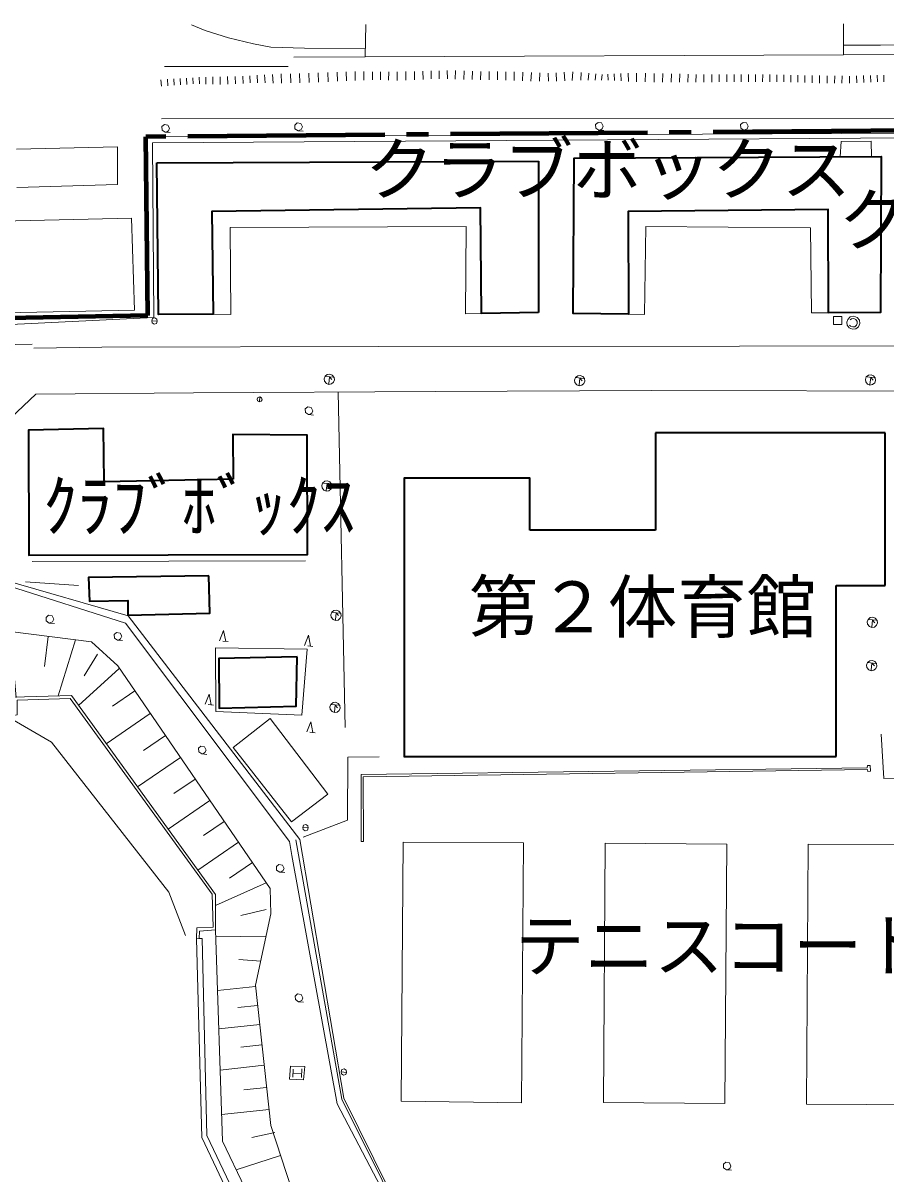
# Model space of a CAD drawing. Units: millimetres, scale not verified. Extents: x -594000 to 594000, y -420000 to 420000.
# Drawn here: x -181714 to -102862, y -106314 to -1173 of the extents above; entities that cross this region are included whole.
import ezdxf
from ezdxf.enums import TextEntityAlignment as Align

# ---------------------------------------------------------------- set-up
doc = ezdxf.new("R2010")
doc.units = ezdxf.units.MM
doc.header["$LTSCALE"] = 2000
doc.linetypes.add('CHAIN2', pattern=[12, 9, -1, 1, -1])
for name, color, linetype, lineweight in [('0-0_0', 4, 'Continuous', 18), ('0-1_1', 4, 'Continuous', 18), ('0-2_2', 4, 'Continuous', 18), ('0-6_6', 2, 'Continuous', 40), ('0-7_7', 4, 'Continuous', 18), ('0-B_11', 4, 'Continuous', 18), ('1-0_0', 4, 'Continuous', 18), ('1-4_4', 4, 'Continuous', 18), ('1-5_5', 4, 'Continuous', 18), ('1-7_7', 4, 'Continuous', 18), ('1-9_9', 4, 'Continuous', 18), ('1-C_12', 4, 'Continuous', 18), ('1-D_13', 4, 'Continuous', 18)]:
    doc.layers.add(name, color=color, linetype=linetype, lineweight=lineweight)
doc.styles.add('HG丸ｺﾞｼｯｸM-PRO', font='')
doc.styles.get('HG丸ｺﾞｼｯｸM-PRO').set_extended_font_data('HG丸ｺﾞｼｯｸM-PRO')

msp = doc.modelspace()

# ---------------------------------------------------------------- linework, layer by layer
at = {"layer": '0-0_0', "color": 1, "linetype": 'CHAIN2', "lineweight": 80}
for p, q in [((43334, -9843), (-170484, -11561)), ((-170312, -27905), (-170484, -11561)), ((-170312, -27905), (-198434, -28422))]:
    msp.add_line(p, q, dxfattribs=at)
at = {"layer": '0-0_0'}
for p, q in [((-169020, -10620), (-168795, -10432)), ((-168795, -10432), (-168471, -10489)), ((-168471, -10489), (-168323, -10787)), ((-156882, -10492), (-156657, -10304)), ((-156862, -10824), (-156882, -10492)), ((-156657, -10304), (-156333, -10361)), ((-156333, -10361), (-156185, -10659)), ((-129400, -10438), (-129175, -10249)), ((-129379, -10770), (-129400, -10438)), ((-129175, -10249), (-128851, -10306)), ((-128851, -10306), (-128702, -10605)), ((-116145, -10435), (-115920, -10247)), ((-116125, -10767), (-116145, -10435)), ((-115920, -10247), (-115596, -10304)), ((-115596, -10304), (-115448, -10602)), ((-169000, -10952), (-169020, -10620)), ((-168721, -11138), (-169000, -10952)), ((-168575, -11098), (-168721, -11138)), ((-168261, -11179), (-168721, -11138)), ((-168426, -11021), (-168575, -11098)), ((-168323, -10787), (-168426, -11021)), ((-156583, -11010), (-156862, -10824)), ((-156437, -10970), (-156583, -11010)), ((-156123, -11051), (-156583, -11010)), ((-156288, -10893), (-156437, -10970)), ((-156185, -10659), (-156288, -10893)), ((-129100, -10956), (-129379, -10770)), ((-128954, -10916), (-129100, -10956)), ((-128641, -10996), (-129100, -10956)), ((-128805, -10838), (-128954, -10916)), ((-128702, -10605), (-128805, -10838)), ((-115846, -10953), (-116125, -10767)), ((-115700, -10913), (-115846, -10953)), ((-115386, -10994), (-115846, -10953)), ((-115551, -10836), (-115700, -10913)), ((-115448, -10602), (-115551, -10836)), ((-133019, -12583), (-132843, -12519)), ((-132843, -12519), (-132887, -12970)), ((-132646, -12775), (-132724, -12917)), ((-169945, -28369), (-169448, -28421)), ((-106131, -28279), (-106015, -28193)), ((-106015, -28193), (-105796, -28167)), ((-106418, -28769), (-106440, -28512)), ((-106220, -29025), (-106418, -28769)), ((-106094, -28862), (-106182, -28765)), ((-105489, -28612), (-105566, -28781)), ((-105245, -28627), (-105375, -28928)), ((-154195, -33670), (-154116, -33443)), ((-154038, -33451), (-153378, -33521)), ((-153704, -33486), (-153773, -34139)), ((-153706, -33501), (-153488, -33744)), ((-153671, -33246), (-153453, -33340)), ((-153453, -33340), (-153294, -33545)), ((-153294, -33545), (-153262, -33768)), ((-131315, -33785), (-131236, -33558)), ((-131158, -33567), (-130498, -33636)), ((-130824, -33602), (-130893, -34254)), ((-130826, -33617), (-130608, -33860)), ((-130791, -33361), (-130572, -33455)), ((-130572, -33455), (-130414, -33660)), ((-104748, -33725), (-104669, -33498)), ((-104591, -33506), (-103931, -33576)), ((-104257, -33541), (-104326, -34194)), ((-104259, -33556), (-104041, -33799)), ((-104224, -33301), (-104005, -33395)), ((-104005, -33395), (-103847, -33600)), ((-103847, -33600), (-103815, -33823)), ((-154163, -33886), (-154195, -33670)), ((-153996, -34099), (-154163, -33886)), ((-153770, -34186), (-153996, -34099)), ((-153530, -34148), (-153770, -34186)), ((-153340, -33980), (-153530, -34148)), ((-153262, -33768), (-153340, -33980)), ((-131282, -34001), (-131315, -33785)), ((-131116, -34215), (-131282, -34001)), ((-130890, -34302), (-131116, -34215)), ((-130650, -34264), (-130890, -34302)), ((-130460, -34096), (-130650, -34264)), ((-130382, -33883), (-130460, -34096)), ((-130414, -33660), (-130382, -33883)), ((-104715, -33941), (-104748, -33725)), ((-104549, -34154), (-104715, -33941)), ((-104323, -34241), (-104549, -34154)), ((-104083, -34203), (-104323, -34241)), ((-103893, -34035), (-104083, -34203)), ((-103815, -33823), (-103893, -34035)), ((-160247, -35395), (-160071, -35331)), ((-160071, -35331), (-160114, -35782)), ((-159874, -35587), (-159952, -35729)), ((-155921, -36424), (-155697, -36235)), ((-155901, -36756), (-155921, -36424)), ((-155622, -36942), (-155901, -36756)), ((-155697, -36235), (-155373, -36292)), ((-155373, -36292), (-155224, -36591)), ((-155224, -36591), (-155327, -36824)), ((-155476, -36902), (-155622, -36942)), ((-155163, -36982), (-155622, -36942)), ((-155327, -36824), (-155476, -36902)), ((-153899, -42996), (-153681, -43090)), ((-153681, -43090), (-153523, -43295)), ((-154424, -43421), (-154344, -43194)), ((-154391, -43636), (-154424, -43421)), ((-154224, -43850), (-154391, -43636)), ((-154267, -43202), (-153607, -43271)), ((-153998, -43937), (-154224, -43850)), ((-153933, -43237), (-154001, -43889)), ((-153759, -43899), (-153998, -43937)), ((-153934, -43252), (-153717, -43495)), ((-153568, -43731), (-153759, -43899)), ((-153491, -43519), (-153568, -43731)), ((-153523, -43295), (-153491, -43519)), ((-179610, -55466), (-179385, -55277)), ((-179589, -55798), (-179610, -55466)), ((-179385, -55277), (-179061, -55335)), ((-179061, -55335), (-178912, -55633)), ((-178912, -55633), (-179015, -55866)), ((-153585, -55230), (-153506, -55003)), ((-153553, -55446), (-153585, -55230)), ((-153386, -55659), (-153553, -55446)), ((-153429, -55011), (-152768, -55081)), ((-153160, -55746), (-153386, -55659)), ((-153095, -55046), (-153163, -55699)), ((-152921, -55708), (-153160, -55746)), ((-153096, -55061), (-152878, -55304)), ((-153061, -54805), (-152843, -54900)), ((-152730, -55540), (-152921, -55708)), ((-152843, -54900), (-152684, -55104)), ((-152653, -55328), (-152730, -55540)), ((-152684, -55104), (-152653, -55328)), ((-104581, -55883), (-104502, -55656)), ((-104424, -55664), (-103764, -55733)), ((-104090, -55699), (-104159, -56352)), ((-104092, -55714), (-103874, -55957)), ((-104057, -55458), (-103839, -55553)), ((-103839, -55553), (-103680, -55757)), ((-179310, -55984), (-179589, -55798)), ((-179164, -55944), (-179310, -55984)), ((-178851, -56024), (-179310, -55984)), ((-179015, -55866), (-179164, -55944)), ((-163756, -57602), (-163384, -56675)), ((-163384, -56675), (-163197, -57661)), ((-104549, -56098), (-104581, -55883)), ((-104382, -56312), (-104549, -56098)), ((-104156, -56399), (-104382, -56312)), ((-103917, -56361), (-104156, -56399)), ((-103726, -56193), (-103917, -56361)), ((-103648, -55981), (-103726, -56193)), ((-103680, -55757), (-103648, -55981)), ((-173387, -57031), (-173162, -56842)), ((-173367, -57363), (-173387, -57031)), ((-173088, -57549), (-173367, -57363)), ((-173162, -56842), (-172838, -56900)), ((-172942, -57509), (-173088, -57549)), ((-172628, -57589), (-173088, -57549)), ((-172793, -57431), (-172942, -57509)), ((-172838, -56900), (-172690, -57198)), ((-172690, -57198), (-172793, -57431)), ((-163462, -57633), (-162979, -57684)), ((-155997, -58031), (-155625, -57104)), ((-155625, -57104), (-155439, -58090)), ((-155703, -58062), (-155221, -58113)), ((-104632, -59821), (-104553, -59594)), ((-104600, -60037), (-104632, -59821)), ((-104475, -59602), (-103815, -59672)), ((-104141, -59637), (-104210, -60290)), ((-104143, -59652), (-103925, -59895)), ((-104108, -59397), (-103890, -59491)), ((-103890, -59491), (-103731, -59696)), ((-103699, -59919), (-103777, -60131)), ((-103731, -59696), (-103699, -59919)), ((-104433, -60250), (-104600, -60037)), ((-104207, -60337), (-104433, -60250)), ((-103968, -60299), (-104207, -60337)), ((-103777, -60131), (-103968, -60299)), ((-165079, -63395), (-164707, -62468)), ((-164707, -62468), (-164520, -63454)), ((-164785, -63426), (-164302, -63477)), ((-153671, -63650), (-153592, -63423)), ((-153638, -63866), (-153671, -63650)), ((-153472, -64079), (-153638, -63866)), ((-153514, -63431), (-152854, -63501)), ((-153246, -64166), (-153472, -64079)), ((-153180, -63466), (-153249, -64119)), ((-153006, -64128), (-153246, -64166)), ((-153182, -63481), (-152964, -63724)), ((-153147, -63226), (-152928, -63320)), ((-152816, -63960), (-153006, -64128)), ((-152928, -63320), (-152770, -63525)), ((-152738, -63748), (-152816, -63960)), ((-152770, -63525), (-152738, -63748)), ((-155790, -65926), (-155418, -64999)), ((-155418, -64999), (-155231, -65985)), ((-155495, -65957), (-155013, -66008)), ((-165682, -67425), (-165458, -67237)), ((-165458, -67237), (-165134, -67294)), ((-165662, -67757), (-165682, -67425)), ((-165383, -67943), (-165662, -67757)), ((-165237, -67903), (-165383, -67943)), ((-164924, -67984), (-165383, -67943)), ((-165088, -67826), (-165237, -67903)), ((-165134, -67294), (-164985, -67592)), ((-164985, -67592), (-165088, -67826)), ((-156144, -74652), (-155646, -74704)), ((-158560, -78226), (-158335, -78037)), ((-158540, -78558), (-158560, -78226)), ((-158261, -78744), (-158540, -78558)), ((-158335, -78037), (-158012, -78095)), ((-158115, -78704), (-158261, -78744)), ((-157802, -78784), (-158261, -78744)), ((-157966, -78626), (-158115, -78704)), ((-158012, -78095), (-157863, -78393)), ((-157863, -78393), (-157966, -78626)), ((-156845, -90056), (-156620, -89868)), ((-156824, -90388), (-156845, -90056)), ((-156545, -90574), (-156824, -90388)), ((-156620, -89868), (-156296, -89925)), ((-156296, -89925), (-156147, -90223)), ((-156147, -90223), (-156250, -90456)), ((-156399, -90534), (-156545, -90574)), ((-156086, -90614), (-156545, -90574)), ((-156250, -90456), (-156399, -90534)), ((-152640, -96976), (-152143, -97028)), ((-117722, -105420), (-117497, -105231)), ((-117702, -105752), (-117722, -105420)), ((-117423, -105938), (-117702, -105752)), ((-117497, -105231), (-117173, -105288)), ((-117277, -105898), (-117423, -105938)), ((-116963, -105978), (-117423, -105938)), ((-117128, -105820), (-117277, -105898)), ((-117173, -105288), (-117025, -105586)), ((-117025, -105586), (-117128, -105820))]:
    msp.add_line(p, q, dxfattribs=at)
at = {"layer": '0-0_0', "color": 6, "linetype": 'CHAIN2', "lineweight": 50}
msp.add_line((-170484, -11561), (-170312, -27905), dxfattribs=at)
at = {"layer": '0-0_0', "color": 3, "lineweight": 35}
for p, q in [((-123928, -38614), (-123928, -47509)), ((-102929, -38614), (-123928, -38614)), ((-102929, -52549), (-102929, -38614)), ((-123928, -47509), (-135407, -47509)), ((-107409, -52549), (-102929, -52549)), ((-107409, -68173), (-107409, -52549)), ((-146887, -68173), (-107409, -68173))]:
    msp.add_line(p, q, dxfattribs=at)
at = {"layer": '0-0_0'}
for points in [[(-133051, -12885), (-133078, -12734), (-133019, -12583)], [(-132843, -12519), (-132702, -12596), (-132646, -12775)], [(-132724, -12917), (-132887, -12970), (-133051, -12885)], [(-106440, -28512), (-106354, -28246), (-106144, -28022), (-105802, -27950)], [(-105802, -27950), (-105491, -28071), (-105281, -28320), (-105245, -28627)], [(-105796, -28167), (-105609, -28265), (-105501, -28453), (-105489, -28612)], [(-105375, -28928), (-105610, -29110), (-105928, -29145), (-106220, -29025)], [(-105566, -28781), (-105716, -28912), (-105906, -28941), (-106094, -28862)], [(-154116, -33443), (-153909, -33276), (-153671, -33246)], [(-131236, -33558), (-131029, -33391), (-130791, -33361)], [(-104669, -33498), (-104462, -33331), (-104224, -33301)], [(-160278, -35697), (-160306, -35546), (-160247, -35395)], [(-159952, -35729), (-160114, -35782), (-160278, -35697)], [(-160071, -35331), (-159929, -35408), (-159874, -35587)], [(-154344, -43194), (-154138, -43026), (-153899, -42996)], [(-153506, -55003), (-153300, -54836), (-153061, -54805)], [(-104502, -55656), (-104295, -55489), (-104057, -55458)], [(-104553, -59594), (-104346, -59427), (-104108, -59397)], [(-153592, -63423), (-153385, -63256), (-153147, -63226)]]:
    msp.add_lwpolyline(points, dxfattribs=at)
for points in [[(-169945, -28369), (-169874, -28176), (-169666, -28100), (-169478, -28218), (-169448, -28421), (-169520, -28614), (-169728, -28690), (-169915, -28572)], [(-156144, -74652), (-156072, -74459), (-155864, -74383), (-155676, -74501), (-155646, -74704), (-155718, -74897), (-155926, -74973), (-156114, -74855)], [(-152640, -96976), (-152568, -96783), (-152360, -96706), (-152173, -96825), (-152143, -97028), (-152214, -97220), (-152422, -97297), (-152610, -97179)]]:
    msp.add_lwpolyline(points, close=True, dxfattribs=at)
at = {"layer": '0-0_0', "color": 3, "lineweight": 35}
msp.add_lwpolyline([(-135407, -47509), (-135407, -42749), (-146887, -42749), (-146887, -68228)], dxfattribs=at)
at = {"layer": '0-1_1'}
for points in [[(-166329, -1337), (-165077, -1859), (-162949, -2538), (-160656, -3082), (-159055, -3391), (-155996, -3477), (-150435, -3519)], [(-106729, -3193), (-103368, -3198), (-99652, -3128), (-96227, -2839), (-93940, -2378), (-91552, -1790), (-89550, -1173)], [(-60947, -29988), (-73887, -30009), (-89752, -30120), (-89809, -30654), (-116252, -30698), (-149192, -30731), (-174501, -30770), (-180735, -30875)], [(-183300, -51498), (-183979, -38318), (-180542, -35078), (-166123, -34963), (-144047, -34845), (-124300, -34743), (-95932, -34790)]]:
    msp.add_lwpolyline(points, dxfattribs=at)
at = {"layer": '0-2_2'}
for points in [[(-165861, -84839), (-165843, -83835), (-164341, -83781), (-164432, -80744), (-177416, -62884), (-182246, -63037), (-182239, -64382), (-182596, -64432), (-182631, -62758), (-177299, -62608), (-164135, -80788), (-164114, -84019), (-165584, -84127), (-165604, -84791)], [(-150823, -75945), (-150811, -69816), (-104575, -69223), (-104563, -68998), (-104299, -68988), (-104268, -69531), (-104533, -69541), (-104539, -69364), (-150621, -70038), (-150595, -75932)]]:
    msp.add_lwpolyline(points, close=True, dxfattribs=at)
for points in [[(-137553, -161508), (-150704, -133895), (-159805, -114764), (-165367, -102993), (-165861, -84839)], [(-165604, -84791), (-165342, -84806), (-164906, -102804), (-149303, -135614), (-136844, -161583)]]:
    msp.add_lwpolyline(points, dxfattribs=at)
at = {"layer": '0-7_7'}
msp.add_lwpolyline([(-107656, -28722), (-107661, -27993), (-106907, -27989), (-106902, -28716)], close=True, dxfattribs=at)
at = {"layer": '0-B_11'}
for p, q in [((-106729, -4073), (-91542, -3951)), ((-168796, -5146), (-157481, -5140)), ((-156975, -4290), (-150447, -4255)), ((-101867, -9908), (-169047, -9925)), ((-170484, -11561), (-58955, -11032)), ((-152908, -34893), (-152282, -65528)), ((-180869, -50361), (-155910, -50300)), ((-181472, -52208), (-176633, -52552)), ((-172350, -55992), (-183032, -52590)), ((-172350, -55992), (-157368, -75934)), ((-152031, -68229), (-152055, -73991)), ((-149170, -68198), (-152031, -68229)), ((-156109, -75535), (-152055, -73991))]:
    msp.add_line(p, q, dxfattribs=at)
for points in [[(-58992, -11380), (-169888, -12124), (-169766, -28086), (-192821, -29196)], [(-192902, -47135), (-193233, -28552), (-170312, -27905)], [(-182533, -64885), (-179104, -66855), (-168398, -80571), (-166855, -84521)], [(-93784, -107096), (-91808, -105014), (-92572, -70035), (-103055, -70195), (-103306, -66149)], [(-122522, -163088), (-136762, -133323), (-132614, -129993), (-132168, -127966), (-134483, -120884), (-141445, -121994), (-153002, -99903), (-157148, -77212), (-157368, -75934)], [(-122000, -163143), (-125531, -156075), (-131352, -144127), (-136560, -133261), (-131389, -129424), (-134201, -120270), (-141560, -121626), (-152596, -99465), (-156799, -75804)]]:
    msp.add_lwpolyline(points, dxfattribs=at)
msp.add_lwpolyline([(-164126, -58264), (-164106, -64068), (-156224, -64396), (-155744, -58367)], close=True, dxfattribs=at)
at = {"layer": '1-0_0', "color": 3, "lineweight": 35}
for p, q in [((-169483, -13936), (-134616, -13795)), ((-134616, -13795), (-134602, -27624)), ((-134602, -27624), (-139832, -27718))]:
    msp.add_line(p, q, dxfattribs=at)
at = {"layer": '1-0_0'}
msp.add_lwpolyline([(-107038, -13398), (-106968, -11999), (-104226, -11965), (-104176, -13383)], dxfattribs=at)
at = {"layer": '1-0_0', "color": 3, "lineweight": 35}
for points in [[(-108119, -27642), (-108158, -18220), (-126406, -18389), (-126387, -27773), (-131433, -27722), (-131347, -13526), (-103302, -13379), (-103368, -27626)], [(-162510, -42856), (-174305, -43083), (-174373, -38228), (-181210, -38370), (-181186, -49776), (-155725, -49716), (-155751, -38825), (-162543, -38771)], [(-164731, -51658), (-175716, -51817), (-175624, -53987), (-172149, -53914), (-172125, -55273), (-164644, -55096)], [(-156658, -59077), (-163836, -59235), (-163784, -63750), (-156742, -63565)]]:
    msp.add_lwpolyline(points, close=True, dxfattribs=at)
msp.add_lwpolyline([(-139832, -27718), (-139923, -18059), (-164461, -18394), (-164326, -27768), (-169347, -27802), (-169483, -13936)], dxfattribs=at)
at = {"layer": '1-0_0'}
for points in [[(-171531, -27416), (-196815, -27936), (-196968, -19566), (-171787, -19001)], [(-159146, -64713), (-162521, -67369), (-157186, -74156), (-153847, -71609)]]:
    msp.add_lwpolyline(points, close=True, dxfattribs=at)
at = {"layer": '1-4_4'}
msp.add_lwpolyline([(-150398, -1308), (-150447, -4255), (-106729, -4073), (-106729, -1234)], dxfattribs=at)
at = {"layer": '1-5_5'}
for points in [[(-182320, -12691), (-173084, -12479), (-173071, -15910), (-182280, -16213)], [(-164326, -27768), (-162720, -27800), (-162781, -19866), (-141235, -19755), (-141279, -27727), (-139832, -27718)], [(-126387, -27773), (-124932, -27796), (-124813, -19770), (-109760, -19876), (-109675, -27635), (-108119, -27642)]]:
    msp.add_lwpolyline(points, dxfattribs=at)
at = {"layer": '1-7_7'}
for points in [[(-147172, -99649), (-146993, -75988), (-135990, -76075), (-136152, -99800)], [(-128681, -99777), (-128524, -76089), (-117408, -76176), (-117590, -99861)], [(-110120, -99938), (-109966, -76174), (-98986, -76247), (-99174, -99982)]]:
    msp.add_lwpolyline(points, close=True, dxfattribs=at)
at = {"layer": '1-9_9'}
for p, q in [((-156237, -96702), (-156272, -97502)), ((-157032, -96730), (-157048, -97469)), ((-157010, -97109), (-156286, -97161))]:
    msp.add_line(p, q, dxfattribs=at)
msp.add_lwpolyline([(-157368, -97649), (-157279, -96453), (-155977, -96503), (-156081, -97711)], close=True, dxfattribs=at)
at = {"layer": '1-C_12'}
for p, q in [((-167933, -6278), (-167897, -6861)), ((-167350, -6242), (-167314, -6822)), ((-166770, -6205), (-166734, -6782)), ((-166193, -6169), (-166158, -6742)), ((-165620, -6134), (-165583, -6742)), ((-165011, -6118), (-164997, -6754)), ((-164374, -6103), (-164360, -6767)), ((-163711, -6088), (-163695, -6781)), ((-163019, -6073), (-163003, -6774)), ((-162317, -6057), (-162302, -6731)), ((-161643, -6028), (-161604, -6689)), ((-160982, -5989), (-160944, -6649)), ((-160322, -5951), (-160283, -6630)), ((-159643, -5912), (-159601, -6644)), ((-158911, -5869), (-158865, -6659)), ((-158121, -5829), (-158093, -6665)), ((-157286, -5801), (-157257, -6645)), ((-156442, -5772), (-156413, -6624)), ((-155591, -5743), (-155561, -6604)), ((-154731, -5714), (-154701, -6576)), ((-153869, -5685), (-153840, -6533)), ((-153021, -5656), (-152993, -6490)), ((-152188, -5628), (-152160, -6451)), ((-151365, -5613), (-151367, -6419)), ((-150560, -5616), (-150561, -6388)), ((-149788, -5618), (-149790, -6357)), ((-149050, -5620), (-149052, -6368)), ((-148302, -5622), (-148304, -6391)), ((-147533, -5625), (-147536, -6415)), ((-146743, -5612), (-146722, -6405)), ((-145951, -5592), (-145931, -6363)), ((-145180, -5571), (-145159, -6324)), ((-144426, -5551), (-144407, -6285)), ((-143692, -5532), (-143674, -6263)), ((-142961, -5512), (-142941, -6282)), ((-142192, -5525), (-142215, -6298)), ((-141419, -5548), (-141441, -6318)), ((-140649, -5571), (-140671, -6337)), ((-139883, -5593), (-139905, -6352)), ((-139123, -5605), (-139135, -6366)), ((-138363, -5616), (-138374, -6378)), ((-137601, -5627), (-137611, -6396)), ((-136831, -5638), (-136842, -6422)), ((-136047, -5658), (-136087, -6446)), ((-135258, -5697), (-135298, -6471)), ((-134484, -5737), (-134523, -6483)), ((-133740, -5749), (-133703, -6476)), ((-133013, -5713), (-132975, -6471)), ((-132255, -5675), (-132216, -6447)), ((-131484, -5640), (-131549, -6421)), ((-130702, -5705), (-130759, -6389)), ((-130017, -5762), (-130070, -6392)), ((-129386, -5814), (-129436, -6396)), ((-128805, -5863), (-128850, -6400)), ((-128267, -5841), (-128239, -6404)), ((-127704, -5814), (-127674, -6423)), ((-127094, -5783), (-127061, -6464)), ((-126414, -5750), (-126376, -6510)), ((-125653, -5747), (-125665, -6556)), ((-124844, -5758), (-124856, -6559)), ((-124042, -5770), (-124054, -6564)), ((-123248, -5785), (-123268, -6568)), ((-122465, -5805), (-122484, -6571)), ((-121697, -5825), (-121717, -6575)), ((-120948, -5844), (-120967, -6577)), ((-120215, -5863), (-120233, -6580)), ((-119498, -5870), (-119500, -6581)), ((-118786, -5872), (-118788, -6569)), ((-118090, -5873), (-118091, -6557)), ((-117406, -5875), (-117407, -6545)), ((-116737, -5876), (-116738, -6534)), ((-116080, -5880), (-116083, -6533)), ((-115426, -5882), (-115429, -6533)), ((-114776, -5885), (-114779, -6533)), ((-114129, -5889), (-114132, -6533)), ((-113484, -5891), (-113487, -6540)), ((-112836, -5899), (-112850, -6546)), ((-112189, -5914), (-112204, -6554)), ((-111550, -5928), (-111563, -6565)), ((-110913, -5942), (-110927, -6590)), ((-110265, -5956), (-110280, -6615)), ((-109605, -5966), (-109615, -6642)), ((-108929, -5975), (-108939, -6669)), ((-108236, -5984), (-108245, -6671)), ((-107550, -5994), (-107559, -6670)), ((-106874, -6004), (-106883, -6670)), ((-106207, -6013), (-106189, -6670)), ((-105550, -5995), (-105532, -6641)), ((-104904, -5977), (-104887, -6605)), ((-104277, -5960), (-104260, -6569)), ((-103667, -5944), (-103650, -6557)), ((-103054, -5933), (-103052, -6551)), ((-169109, -6352), (-169073, -6940)), ((-168520, -6315), (-168483, -6901)), ((-179409, -57203), (-179756, -59945)), ((-176928, -57518), (-178501, -62641)), ((-174922, -58820), (-176115, -60803)), ((-172914, -60123), (-176651, -63503)), ((-171502, -62185), (-173541, -63583)), ((-170089, -64248), (-174114, -67006)), ((-168709, -66262), (-170697, -67622)), ((-167331, -68274), (-171251, -70960)), ((-165989, -70235), (-167923, -71560)), ((-164646, -72195), (-168464, -74809)), ((-163339, -74103), (-165222, -75394)), ((-162031, -76012), (-165749, -78559)), ((-160757, -77871), (-162846, -79302)), ((-159484, -79731), (-164129, -81773)), ((-159500, -82153), (-161810, -82701)), ((-159515, -84576), (-164094, -84639)), ((-159991, -86878), (-162009, -86726)), ((-160466, -89180), (-163936, -89559)), ((-160276, -90914), (-162078, -91112)), ((-160085, -92650), (-163823, -93059)), ((-159882, -94518), (-161821, -94730)), ((-159677, -96387), (-163701, -96828)), ((-159456, -98399), (-161546, -98628)), ((-159236, -100412), (-163571, -100886)), ((-158708, -102517), (-160806, -102966)), ((-158181, -104621), (-162237, -105943))]:
    msp.add_line(p, q, dxfattribs=at)
for points in [[(-182874, -56765), (-175457, -57703), (-173064, -59905), (-159136, -80239), (-159080, -82543), (-160478, -89066), (-159076, -101878), (-151891, -123908)], [(-153274, -124616), (-163492, -103331), (-164114, -84019)]]:
    msp.add_lwpolyline(points, dxfattribs=at)
at = {"layer": '1-D_13'}
msp.add_line((-187605, -30646), (-180870, -30519), dxfattribs=at)
msp.add_lwpolyline([(-121739, -163170), (-136252, -133363), (-131041, -129601), (-133867, -120018), (-141457, -121503), (-152410, -99398), (-156432, -75753), (-172106, -55339), (-183270, -52088), (-182345, -62794)], dxfattribs=at)

# ---------------------------------------------------------------- texts
at = {"layer": '0-6_6', "style": 'HG丸ｺﾞｼｯｸM-PRO'}
for s, p in [('クラブボックス', (-150500, -18249)), ('クラブボックス', (-107210, -22896)), ('ｸﾗﾌﾞﾎﾞｯｸｽ', (-179911, -49006)), ('第２体育館', (-140976, -58233)), ('テニスコート', (-136755, -89177))]:
    msp.add_text(s, height=4655, dxfattribs=at).set_placement(p, align=Align.BOTTOM_LEFT)

doc.saveas('drawing.dxf')
